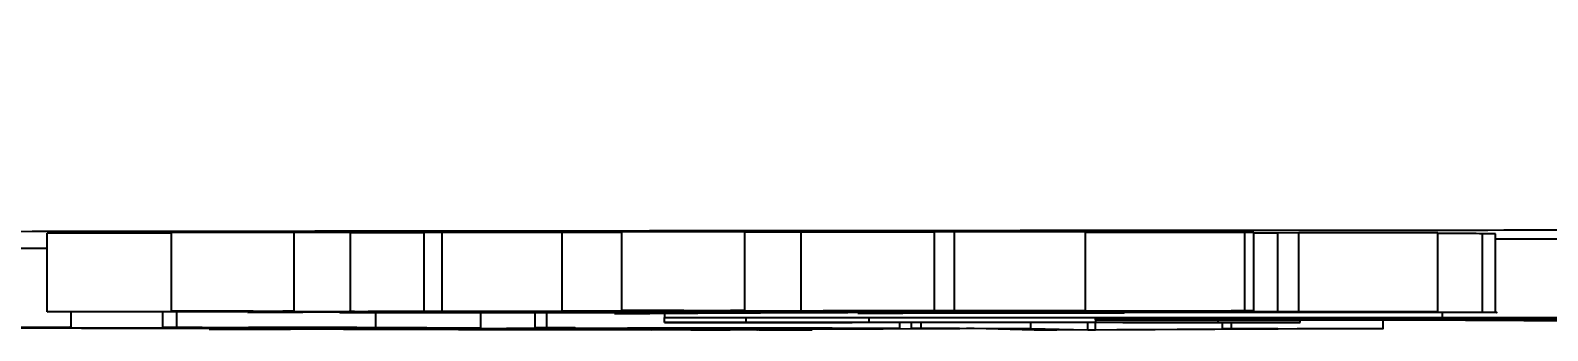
# Model space of a CAD drawing. Header units: millimetres. Extents: x 2642 to 4256, y 821 to 2003.
# Drawn here: x 3190.94 to 3210.22, y 1040.95 to 1044.77 of the extents above; entities that cross this region are included whole.
import ezdxf

# ---------------------------------------------------------------- set-up
doc = ezdxf.new("R2010")
doc.units = ezdxf.units.MM
doc.layers.add('AM_5', color=3, linetype='Continuous', lineweight=25)
doc.styles.add('SLDTEXTSTYLE1', font='txt.shx', dxfattribs={"width": 0.7, "bigfont": 'gbcbig.shx'})
doc.dimstyles.new('SLDDIMSTYLE12$0', dxfattribs={"dimtxt": 12, "dimasz": 10, "dimexe": 0, "dimexo": 0.0625, "dimgap": 0.875, "dimtad": 1, "dimdec": 1, "dimlfac": 1.8, "dimrnd": 1e-09, "dimzin": 12, "dimdsep": 46, "dimtxsty": 'SLDTEXTSTYLE1', "dimcen": 0.09, "dimdle": 8.16, "dimclrd": 3, "dimclre": 3, "dimadec": 0, "dimazin": 3, "dimtfac": 1, "dimtdec": 1, "dimtofl": 0, "dimtmove": 0, "dimatfit": 3, "dimfxl": 0, "dimfrac": 2, "dimtolj": 1, "dimlwd": 5, "dimlwe": 5, "dimarcsym": 0})

# ---------------------------------------------------------------- blocks, each defined once
blk = doc.blocks.new('*D16')
at = {"layer": 'AM_5', "color": 3, "lineweight": 5, "transparency": 16777216}
blk.add_line((3226.563, 1282.557), (3038.57, 1282.557), dxfattribs=at)
at = {"layer": 'AM_5', "color": 3, "linetype": 'Continuous', "lineweight": 5, "transparency": 16777216}
for p, q in [((3038.57, 1272.557), (3038.57, 1050.945)), ((3180.818, 1040.945), (3038.57, 1040.945))]:
    blk.add_line(p, q, dxfattribs=at)
at = {"layer": 'AM_5', "color": 3, "transparency": 16777216}
for points in [[(3036.903, 1272.557), (3040.236, 1272.557), (3038.57, 1282.557)], [(3036.903, 1050.945), (3040.236, 1050.945), (3038.57, 1040.945)]]:
    blk.add_solid(points, dxfattribs=at)
at = {"layer": 'Defpoints', "color": 0, "transparency": 16777216}
for p in [(3226.626, 1282.557), (3038.57, 1040.945), (3180.88, 1040.945)]:
    blk.add_point(p, dxfattribs=at)
at = {"layer": 'AM_5', "color": 0, "transparency": 16777216, "insert": (3031.695, 1108.227), "char_height": 12, "attachment_point": 5, "rotation": 90, "style": 'SLDTEXTSTYLE1'}
blk.add_mtext('\\A1;245', dxfattribs=at)

msp = doc.modelspace()

# ---------------------------------------------------------------- linework, layer by layer
at = {"color": 7, "linetype": 'Continuous', "lineweight": 25}
for p, q in [((3192.731, 1042.188), (3191.151, 1042.186)), ((3191.151, 1041.186), (3191.151, 1042.186)), ((3194.293, 1042.195), (3192.731, 1042.195)), ((3192.731, 1041.195), (3192.731, 1042.195)), ((3194.293, 1041.195), (3194.293, 1042.195)), ((3195.007, 1042.191), (3194.293, 1042.193)), ((3195.942, 1042.192), (3195.007, 1042.191)), ((3195.007, 1041.191), (3195.007, 1042.191)), ((3196.173, 1042.195), (3195.942, 1042.192)), ((3195.942, 1041.192), (3195.942, 1042.192)), ((3197.696, 1042.194), (3196.173, 1042.195)), ((3196.173, 1041.195), (3196.173, 1042.195)), ((3198.456, 1042.196), (3197.696, 1042.195)), ((3197.696, 1041.195), (3197.696, 1042.195)), ((3200.02, 1042.203), (3198.456, 1042.203)), ((3198.456, 1041.203), (3198.456, 1042.203)), ((3200.02, 1041.203), (3200.02, 1042.203)), ((3200.734, 1042.199), (3200.02, 1042.201)), ((3202.427, 1042.201), (3200.734, 1042.199)), ((3200.734, 1041.199), (3200.734, 1042.199)), ((3202.681, 1042.204), (3202.427, 1042.201)), ((3202.427, 1041.201), (3202.427, 1042.201)), ((3204.346, 1042.203), (3202.681, 1042.204)), ((3202.681, 1041.204), (3202.681, 1042.204)), ((3204.346, 1041.203), (3204.346, 1042.203)), ((3206.485, 1042.197), (3206.372, 1042.197)), ((3206.372, 1041.197), (3206.372, 1042.197)), ((3206.485, 1041.197), (3206.485, 1042.197)), ((3206.791, 1042.187), (3206.485, 1042.187)), ((3207.061, 1042.19), (3206.791, 1042.187)), ((3206.791, 1041.187), (3206.791, 1042.187)), ((3208.825, 1042.189), (3207.061, 1042.19)), ((3207.061, 1041.19), (3207.061, 1042.19)), ((3208.825, 1041.189), (3208.825, 1042.189)), ((3209.395, 1041.18), (3209.395, 1042.18)), ((3209.56, 1041.179), (3209.56, 1042.179)), ((3191.151, 1041.186), (3194.246, 1041.19)), ((3192.012, 1041.185), (3191.151, 1041.186)), ((3191.459, 1040.988), (3191.459, 1041.186)), ((3192.622, 1040.987), (3192.622, 1041.187)), ((3192.731, 1041.195), (3194.293, 1041.195)), ((3192.801, 1040.988), (3192.801, 1041.187)), ((3194.002, 1041.189), (3193.301, 1041.188)), ((3193.702, 1041.176), (3193.702, 1041.188)), ((3193.702, 1041.176), (3194.043, 1041.181)), ((3193.91, 1041.176), (3193.702, 1041.176)), ((3194.293, 1041.195), (3194.146, 1041.194)), ((3194.146, 1041.194), (3195.007, 1041.191)), ((3194.871, 1041.171), (3206.791, 1041.187)), ((3195.728, 1041.171), (3194.871, 1041.171)), ((3194.994, 1041.188), (3194.984, 1041.187)), ((3195.007, 1041.191), (3195.942, 1041.192)), ((3197.742, 1041.194), (3195.23, 1041.19)), ((3195.23, 1041.19), (3195.641, 1041.189)), ((3195.33, 1040.984), (3195.33, 1041.171)), ((3195.641, 1041.189), (3195.641, 1041.191)), ((3195.942, 1041.192), (3196.173, 1041.195)), ((3196.137, 1041.178), (3203.909, 1041.188)), ((3197, 1041.177), (3196.137, 1041.178)), ((3196.173, 1041.195), (3197.742, 1041.194)), ((3196.662, 1040.979), (3196.662, 1041.173)), ((3201.695, 1041.179), (3197.02, 1041.173)), ((3197.758, 1041.182), (3197.067, 1041.18)), ((3197.353, 1040.98), (3197.353, 1041.173)), ((3197.503, 1040.981), (3197.503, 1041.174)), ((3197.696, 1041.195), (3199.974, 1041.198)), ((3198.556, 1041.194), (3197.696, 1041.195)), ((3197.742, 1041.194), (3197.742, 1041.195)), ((3205.828, 1041.19), (3198.292, 1041.18)), ((3198.361, 1041.164), (3198.361, 1041.175)), ((3198.569, 1041.163), (3198.361, 1041.164)), ((3198.431, 1041.189), (3198.431, 1041.194)), ((3198.456, 1041.203), (3200.02, 1041.203)), ((3198.997, 1041.176), (3198.997, 1041.112)), ((3198.997, 1041.11), (3198.997, 1041.112)), ((3198.997, 1041.112), (3208.886, 1041.112)), ((3200.037, 1041.11), (3198.997, 1041.11)), ((3198.997, 1041.051), (3198.997, 1041.11)), ((3199.414, 1041.185), (3199.414, 1041.2)), ((3199.64, 1041.184), (3199.414, 1041.185)), ((3199.676, 1041.175), (3199.676, 1041.177)), ((3199.676, 1041.175), (3201.328, 1041.175)), ((3200.02, 1041.203), (3199.838, 1041.202)), ((3199.838, 1041.202), (3200.734, 1041.199)), ((3199.942, 1041.193), (3199.846, 1041.197)), ((3200.037, 1041.051), (3200.037, 1041.11)), ((3200.734, 1041.199), (3202.427, 1041.201)), ((3201.328, 1041.175), (3200.819, 1041.174)), ((3204.346, 1041.203), (3201.014, 1041.198)), ((3201.328, 1041.175), (3201.328, 1041.179)), ((3201.456, 1041.17), (3201.456, 1041.179)), ((3201.605, 1041.169), (3201.456, 1041.17)), ((3201.598, 1041.054), (3201.598, 1041.107)), ((3203.637, 1041.173), (3201.695, 1041.179)), ((3202.427, 1041.201), (3202.681, 1041.204)), ((3208.825, 1041.189), (3202.514, 1041.181)), ((3202.514, 1041.181), (3204.495, 1041.174)), ((3202.681, 1041.204), (3204.346, 1041.203)), ((3203.406, 1041.19), (3202.756, 1041.188)), ((3203.909, 1041.188), (3204.163, 1041.191)), ((3204.163, 1041.191), (3205.828, 1041.19)), ((3204.364, 1041.181), (3204.364, 1041.183)), ((3204.454, 1041.18), (3204.364, 1041.181)), ((3204.475, 1041.083), (3204.475, 1041.107)), ((3208.282, 1041.083), (3204.475, 1041.083)), ((3208.436, 1041.08), (3204.475, 1041.08)), ((3204.475, 1041.08), (3204.475, 1041.054)), ((3204.495, 1041.174), (3204.495, 1041.183)), ((3204.84, 1041.172), (3204.84, 1041.184)), ((3206.035, 1041.11), (3207.936, 1041.11)), ((3206.035, 1041.051), (3206.035, 1041.08)), ((3206.372, 1041.197), (3206.485, 1041.197)), ((3206.791, 1041.187), (3207.061, 1041.19)), ((3207.061, 1041.19), (3208.825, 1041.189)), ((3207.075, 1041.051), (3207.075, 1041.08)), ((3208.131, 1040.97), (3208.131, 1041.08)), ((3214.004, 1041.048), (3208.436, 1041.08)), ((3208.886, 1041.112), (3208.886, 1041.178)), ((3188.752, 1040.973), (3193.027, 1040.986)), ((3191.41, 1040.978), (3189.438, 1040.972)), ((3192.738, 1040.976), (3191.41, 1040.978)), ((3193.712, 1040.985), (3191.589, 1040.978)), ((3191.589, 1040.978), (3192.661, 1040.977)), ((3192.622, 1040.987), (3192.801, 1040.988)), ((3192.878, 1040.987), (3192.622, 1040.987)), ((3192.661, 1040.977), (3192.661, 1040.981)), ((3192.801, 1040.988), (3195.33, 1040.984)), ((3193.209, 1040.964), (3193.209, 1040.983)), ((3193.209, 1040.964), (3193.358, 1040.965)), ((3197.877, 1040.959), (3193.209, 1040.964)), ((3193.358, 1040.965), (3193.358, 1040.984)), ((3193.358, 1040.965), (3193.633, 1040.965)), ((3194.244, 1040.965), (3197.796, 1040.979)), ((3194.936, 1040.984), (3194.336, 1040.985)), ((3196.839, 1040.971), (3194.976, 1040.964)), ((3195.188, 1040.963), (3195.188, 1040.965)), ((3195.188, 1040.963), (3196.378, 1040.961)), ((3195.485, 1040.978), (3195.928, 1040.98)), ((3196.378, 1040.961), (3196.378, 1040.97)), ((3198.164, 1040.97), (3196.839, 1040.971)), ((3198.528, 1040.978), (3196.989, 1040.972)), ((3196.989, 1040.972), (3198.314, 1040.97)), ((3197.353, 1040.98), (3197.503, 1040.981)), ((3197.582, 1040.98), (3197.353, 1040.98)), ((3197.503, 1040.981), (3201.988, 1040.976)), ((3197.796, 1040.979), (3197.86, 1040.979)), ((3199.347, 1040.962), (3197.877, 1040.959)), ((3198.314, 1040.97), (3198.314, 1040.977)), ((3198.364, 1040.966), (3198.465, 1040.967)), ((3198.638, 1040.966), (3198.364, 1040.966)), ((3200.104, 1040.972), (3198.638, 1040.966)), ((3198.831, 1040.958), (3198.831, 1040.961)), ((3198.831, 1040.958), (3198.948, 1040.959)), ((3200.757, 1040.956), (3198.831, 1040.958)), ((3198.948, 1040.959), (3198.948, 1040.961)), ((3198.948, 1040.959), (3199.333, 1040.958)), ((3198.997, 1041.048), (3198.997, 1041.051)), ((3198.997, 1041.051), (3200.037, 1041.051)), ((3207.075, 1041.048), (3198.997, 1041.048)), ((3200.418, 1040.977), (3199.137, 1040.978)), ((3199.168, 1040.963), (3199.168, 1040.968)), ((3199.168, 1040.963), (3199.347, 1040.962)), ((3199.333, 1040.958), (3199.333, 1040.962)), ((3199.347, 1040.962), (3199.347, 1040.969)), ((3199.68, 1040.971), (3199.68, 1040.978)), ((3199.68, 1040.971), (3199.83, 1040.972)), ((3199.83, 1040.972), (3199.83, 1040.978)), ((3199.83, 1040.972), (3200.104, 1040.972)), ((3199.923, 1040.959), (3202.705, 1040.973)), ((3199.923, 1040.959), (3199.923, 1040.971)), ((3200.104, 1040.972), (3200.104, 1040.977)), ((3202.837, 1040.972), (3200.212, 1040.958)), ((3200.489, 1040.957), (3200.489, 1040.96)), ((3200.489, 1040.957), (3200.874, 1040.957)), ((3200.874, 1040.957), (3200.757, 1040.956)), ((3200.874, 1040.957), (3200.874, 1040.962)), ((3201.645, 1040.972), (3201.366, 1040.972)), ((3201.988, 1040.976), (3201.645, 1040.972)), ((3201.988, 1040.976), (3201.988, 1041.048)), ((3202.138, 1040.975), (3202.138, 1041.048)), ((3202.138, 1040.975), (3202.256, 1040.976)), ((3202.427, 1040.975), (3202.138, 1040.975)), ((3202.256, 1041.048), (3202.256, 1040.976)), ((3202.256, 1040.976), (3203.652, 1040.974)), ((3202.705, 1040.973), (3202.749, 1040.974)), ((3202.934, 1040.972), (3202.837, 1040.972)), ((3203.695, 1040.954), (3202.934, 1040.972)), ((3203.652, 1040.974), (3203.652, 1041.048)), ((3203.652, 1040.974), (3204.377, 1040.958)), ((3203.984, 1040.954), (3203.695, 1040.954)), ((3207.039, 1040.97), (3203.984, 1040.954)), ((3204.377, 1040.958), (3204.377, 1041.048)), ((3204.377, 1040.958), (3204.473, 1040.958)), ((3204.473, 1040.958), (3204.473, 1041.048)), ((3204.473, 1040.958), (3206.75, 1040.97)), ((3206.035, 1041.051), (3207.075, 1041.051)), ((3206.087, 1040.971), (3206.087, 1041.048)), ((3206.087, 1040.971), (3206.205, 1040.972)), ((3206.473, 1040.971), (3206.087, 1040.971)), ((3206.205, 1040.972), (3206.205, 1041.048)), ((3206.205, 1040.972), (3208.131, 1040.97)), ((3206.75, 1040.97), (3206.795, 1040.97)), ((3207.075, 1041.051), (3207.075, 1041.048)), ((3208.014, 1040.97), (3207.628, 1040.97)), ((3208.131, 1040.97), (3208.014, 1040.97))]:
    msp.add_line(p, q, dxfattribs=at)
for points, knots in [([(3158.344, 1042.088), (3158.392, 1042.091), (3158.498, 1042.099), (3159.368, 1042.112), (3160.849, 1042.126), (3163.024, 1042.139), (3165.855, 1042.153), (3169.369, 1042.165), (3173.523, 1042.178), (3178.266, 1042.189), (3183.528, 1042.199), (3189.219, 1042.208), (3195.242, 1042.215), (3201.465, 1042.221), (3207.831, 1042.226), (3214.183, 1042.229), (3220.522, 1042.231), (3226.789, 1042.232), (3233.057, 1042.231), (3239.395, 1042.229), (3245.748, 1042.226), (3252.114, 1042.221), (3258.337, 1042.215), (3264.36, 1042.208), (3270.051, 1042.199), (3275.313, 1042.189), (3280.056, 1042.178), (3284.21, 1042.165), (3287.724, 1042.153), (3290.555, 1042.139), (3292.73, 1042.126), (3294.211, 1042.112), (3295.083, 1042.099), (3295.189, 1042.091), (3295.237, 1042.088)], [0, 0, 0, 0, 0.023828, 0.053273, 0.084485, 0.115699, 0.147957, 0.180726, 0.213842, 0.247136, 0.28043, 0.313546, 0.346314, 0.378573, 0.409785, 0.440999, 0.470442, 0.499888, 0.529332, 0.558778, 0.58999, 0.621203, 0.653462, 0.68623, 0.719347, 0.752641, 0.785934, 0.819051, 0.851819, 0.884078, 0.915289, 0.946503, 0.975948, 1, 1, 1, 1]), ([(3206.372, 1042.197), (3205.703, 1042.197), (3205.025, 1042.196), (3204.355, 1042.196), (3204.346, 1042.196)], [0, 0, 0, 0, 0.986687, 1, 1, 1, 1]), ([(3209.395, 1042.18), (3209.284, 1042.18), (3209.125, 1042.181), (3208.894, 1042.181), (3208.825, 1042.181)], [0, 0, 0, 0, 0.700719, 1, 1, 1, 1]), ([(3209.558, 1042.179), (3209.546, 1042.179), (3209.519, 1042.18), (3209.439, 1042.18), (3209.395, 1042.18)], [0, 0, 0, 0, 0.457866, 1, 1, 1, 1]), ([(3210.856, 1042.112), (3210.749, 1042.112), (3210.329, 1042.112), (3209.888, 1042.112), (3209.56, 1042.112)], [0, 0, 0, 0, 0.254888, 1, 1, 1, 1]), ([(3191.151, 1041.991), (3191.136, 1041.991), (3191.04, 1041.991), (3190.814, 1041.992), (3190.623, 1041.992)], [0, 0, 0, 0, 0.156668, 1, 1, 1, 1]), ([(3193.301, 1041.188), (3193.163, 1041.187), (3192.886, 1041.187), (3192.446, 1041.186), (3192.17, 1041.186), (3192.012, 1041.185)], [0, 0, 0, 0, 0.297582, 0.595326, 1, 1, 1, 1]), ([(3194.246, 1041.19), (3194.065, 1041.191), (3193.729, 1041.192), (3193.222, 1041.193), (3192.895, 1041.194), (3192.731, 1041.195)], [0, 0, 0, 0, 0.369183, 0.684555, 1, 1, 1, 1]), ([(3194.883, 1041.183), (3194.789, 1041.182), (3194.599, 1041.18), (3194.141, 1041.177), (3193.91, 1041.176)], [0, 0, 0, 0, 0.493905, 1, 1, 1, 1]), ([(3194.128, 1041.184), (3194.13, 1041.184), (3194.164, 1041.186), (3194.081, 1041.187), (3194.002, 1041.189)], [0, 0, 0, 0, 0.05128, 1, 1, 1, 1]), ([(3197.067, 1041.18), (3196.901, 1041.181), (3196.569, 1041.182), (3195.87, 1041.185), (3195.343, 1041.186), (3194.994, 1041.188)], [0, 0, 0, 0, 0.25307, 0.506097, 1, 1, 1, 1]), ([(3195.641, 1041.189), (3195.95, 1041.189), (3196.579, 1041.189), (3197.374, 1041.19), (3197.933, 1041.189), (3198.245, 1041.189), (3198.37, 1041.189), (3198.431, 1041.189)], [0, 0, 0, 0, 0.325958, 0.662347, 0.799326, 0.902609, 1, 1, 1, 1]), ([(3197.02, 1041.173), (3196.882, 1041.173), (3196.605, 1041.172), (3196.162, 1041.172), (3195.887, 1041.171), (3195.728, 1041.171)], [0, 0, 0, 0, 0.297206, 0.594593, 1, 1, 1, 1]), ([(3197.855, 1041.187), (3197.631, 1041.187), (3197.203, 1041.188), (3196.496, 1041.188), (3196.027, 1041.188), (3195.79, 1041.188)], [0, 0, 0, 0, 0.350612, 0.672174, 1, 1, 1, 1]), ([(3195.79, 1041.188), (3195.971, 1041.188), (3196.333, 1041.187), (3196.984, 1041.185), (3197.466, 1041.183), (3197.758, 1041.182)], [0, 0, 0, 0, 0.282431, 0.564866, 1, 1, 1, 1]), ([(3198.292, 1041.18), (3198.153, 1041.179), (3197.876, 1041.179), (3197.434, 1041.178), (3197.159, 1041.178), (3197, 1041.177)], [0, 0, 0, 0, 0.297214, 0.594601, 1, 1, 1, 1]), ([(3198.544, 1041.186), (3198.524, 1041.186), (3198.484, 1041.186), (3198.389, 1041.186), (3198.241, 1041.186), (3198.054, 1041.187), (3197.922, 1041.187), (3197.855, 1041.187)], [0, 0, 0, 0, 0.082107, 0.164925, 0.356677, 0.675002, 1, 1, 1, 1]), ([(3198.361, 1041.164), (3198.606, 1041.165), (3199.077, 1041.167), (3199.534, 1041.171), (3199.629, 1041.174), (3199.676, 1041.175)], [0, 0, 0, 0, 0.35008, 0.672322, 1, 1, 1, 1]), ([(3198.431, 1041.189), (3198.498, 1041.188), (3198.607, 1041.188), (3198.614, 1041.187), (3198.591, 1041.187), (3198.588, 1041.187), (3198.556, 1041.186), (3198.544, 1041.186)], [0, 0, 0, 0, 0.414992, 0.667292, 0.851809, 0.943552, 1, 1, 1, 1]), ([(3199.974, 1041.198), (3199.792, 1041.198), (3199.454, 1041.2), (3198.943, 1041.201), (3198.618, 1041.202), (3198.456, 1041.203)], [0, 0, 0, 0, 0.369297, 0.684635, 1, 1, 1, 1]), ([(3199.846, 1041.197), (3199.707, 1041.196), (3199.43, 1041.196), (3198.989, 1041.195), (3198.714, 1041.195), (3198.556, 1041.194)], [0, 0, 0, 0, 0.297538, 0.595282, 1, 1, 1, 1]), ([(3200.819, 1041.174), (3200.597, 1041.172), (3200.183, 1041.17), (3199.448, 1041.166), (3198.863, 1041.164), (3198.569, 1041.163)], [0, 0, 0, 0, 0.365437, 0.681548, 1, 1, 1, 1]), ([(3199.414, 1041.185), (3199.571, 1041.186), (3199.871, 1041.189), (3199.928, 1041.191), (3199.955, 1041.193)], [0, 0, 0, 0, 0.523773, 1, 1, 1, 1]), ([(3200.796, 1041.195), (3200.756, 1041.194), (3200.683, 1041.191), (3200.274, 1041.188), (3199.853, 1041.185), (3199.64, 1041.184)], [0, 0, 0, 0, 0.386257, 0.690164, 1, 1, 1, 1]), ([(3201.598, 1041.107), (3201.588, 1041.107), (3201.573, 1041.108), (3201.375, 1041.109), (3201.114, 1041.109), (3200.66, 1041.11), (3200.292, 1041.11), (3200.037, 1041.11)], [0, 0, 0, 0, 0.250411, 0.398556, 0.54744, 0.686236, 1, 1, 1, 1]), ([(3202.756, 1041.188), (3202.585, 1041.189), (3202.245, 1041.19), (3201.597, 1041.192), (3201.108, 1041.194), (3200.796, 1041.195)], [0, 0, 0, 0, 0.266774, 0.533551, 1, 1, 1, 1]), ([(3201.014, 1041.198), (3201.639, 1041.198), (3202.891, 1041.197), (3204.76, 1041.196), (3205.894, 1041.197), (3206.372, 1041.197)], [0, 0, 0, 0, 0.365081, 0.731832, 1, 1, 1, 1]), ([(3205.905, 1041.194), (3205.239, 1041.194), (3204.095, 1041.194), (3202.53, 1041.196), (3201.686, 1041.197), (3201.258, 1041.197)], [0, 0, 0, 0, 0.407022, 0.699492, 1, 1, 1, 1]), ([(3201.258, 1041.197), (3201.438, 1041.197), (3201.796, 1041.195), (3202.501, 1041.193), (3203.048, 1041.191), (3203.406, 1041.19)], [0, 0, 0, 0, 0.257454, 0.514908, 1, 1, 1, 1]), ([(3201.456, 1041.17), (3201.76, 1041.17), (3202.307, 1041.171), (3202.933, 1041.171), (3203.302, 1041.172), (3203.476, 1041.172), (3203.591, 1041.172), (3203.667, 1041.172), (3203.699, 1041.172), (3203.704, 1041.173), (3203.672, 1041.173), (3203.644, 1041.173), (3203.637, 1041.173)], [0, 0, 0, 0, 0.35041, 0.630866, 0.725925, 0.790521, 0.841305, 0.86957, 0.898179, 0.941209, 0.984756, 1, 1, 1, 1]), ([(3204.179, 1041.169), (3203.972, 1041.169), (3203.552, 1041.17), (3202.645, 1041.17), (3202.008, 1041.169), (3201.605, 1041.169)], [0, 0, 0, 0, 0.263652, 0.534652, 1, 1, 1, 1]), ([(3204.495, 1041.174), (3204.609, 1041.173), (3204.79, 1041.173), (3204.869, 1041.172), (3204.701, 1041.17), (3204.399, 1041.17), (3204.179, 1041.169)], [0, 0, 0, 0, 0.268227, 0.423788, 0.580622, 1, 1, 1, 1]), ([(3204.364, 1041.181), (3205.025, 1041.181), (3206.023, 1041.181), (3207.355, 1041.182), (3208.252, 1041.182), (3208.924, 1041.181), (3209.257, 1041.18), (3209.376, 1041.18), (3209.395, 1041.18)], [0, 0, 0, 0, 0.381103, 0.574669, 0.765651, 0.888057, 0.981539, 1, 1, 1, 1]), ([(3208.92, 1041.178), (3208.288, 1041.179), (3207.25, 1041.18), (3205.742, 1041.18), (3204.884, 1041.18), (3204.454, 1041.18)], [0, 0, 0, 0, 0.437716, 0.717507, 1, 1, 1, 1]), ([(3204.475, 1041.107), (3204.484, 1041.107), (3204.502, 1041.108), (3204.696, 1041.109), (3205.021, 1041.109), (3205.483, 1041.11), (3205.848, 1041.11), (3206.035, 1041.11)], [0, 0, 0, 0, 0.212555, 0.375218, 0.538546, 0.763737, 1, 1, 1, 1]), ([(3206.485, 1041.197), (3206.327, 1041.196), (3206.061, 1041.196), (3205.89, 1041.195), (3205.9, 1041.194), (3205.905, 1041.194)], [0, 0, 0, 0, 0.431037, 0.72606, 1, 1, 1, 1]), ([(3207.936, 1041.11), (3208.605, 1041.11), (3209.95, 1041.11), (3211.759, 1041.108), (3213.079, 1041.106), (3214.002, 1041.102), (3214.309, 1041.099), (3214.332, 1041.097), (3214.338, 1041.096)], [0, 0, 0, 0, 0.196061, 0.394111, 0.547436, 0.700125, 0.928087, 1, 1, 1, 1]), ([(3214.338, 1041.096), (3214.307, 1041.095), (3214.246, 1041.092), (3213.563, 1041.088), (3212.216, 1041.085), (3210.531, 1041.083), (3209.183, 1041.083), (3208.405, 1041.083), (3208.282, 1041.083)], [0, 0, 0, 0, 0.200351, 0.402646, 0.59747, 0.766762, 0.96323, 1, 1, 1, 1]), ([(3208.886, 1041.112), (3209.554, 1041.112), (3210.789, 1041.112), (3212.557, 1041.111), (3214.22, 1041.11), (3215.739, 1041.107), (3216.884, 1041.103), (3217.192, 1041.1), (3217.211, 1041.098), (3217.214, 1041.097)], [0, 0, 0, 0, 0.160365, 0.296332, 0.431737, 0.589347, 0.747826, 0.949128, 1, 1, 1, 1]), ([(3209.496, 1041.178), (3209.462, 1041.178), (3209.372, 1041.178), (3209.226, 1041.178), (3209.069, 1041.178), (3208.97, 1041.178), (3208.92, 1041.178)], [0, 0, 0, 0, 0.1702702, 0.4642597, 0.7315085, 1, 1, 1, 1]), ([(3209.395, 1041.18), (3209.447, 1041.18), (3209.552, 1041.179), (3209.59, 1041.179), (3209.561, 1041.178), (3209.518, 1041.178), (3209.496, 1041.178)], [0, 0, 0, 0, 0.391814, 0.807915, 0.901195, 1, 1, 1, 1]), ([(3191.402, 1040.987), (3191.243, 1040.985), (3190.949, 1040.983), (3190.282, 1040.981), (3189.976, 1040.981)], [0, 0, 0, 0, 0.541529, 1, 1, 1, 1]), ([(3190.623, 1040.992), (3190.822, 1040.991), (3191.223, 1040.991), (3191.476, 1040.989), (3191.435, 1040.988), (3191.419, 1040.988)], [0, 0, 0, 0, 0.3813, 0.766294, 1, 1, 1, 1]), ([(3192.661, 1040.977), (3192.92, 1040.976), (3193.361, 1040.976), (3194.028, 1040.976), (3194.576, 1040.976), (3195.072, 1040.977), (3195.337, 1040.977), (3195.485, 1040.978)], [0, 0, 0, 0, 0.269335, 0.456647, 0.599702, 0.778351, 1, 1, 1, 1]), ([(3196.245, 1040.977), (3196.03, 1040.976), (3195.668, 1040.975), (3194.929, 1040.975), (3194.205, 1040.974), (3193.438, 1040.975), (3192.974, 1040.975), (3192.738, 1040.976)], [0, 0, 0, 0, 0.253557, 0.424716, 0.595645, 0.794239, 1, 1, 1, 1]), ([(3193.027, 1040.986), (3193.058, 1040.986), (3193.107, 1040.986), (3193.13, 1040.986), (3193.109, 1040.986), (3193.025, 1040.987), (3192.935, 1040.987), (3192.878, 1040.987)], [0, 0, 0, 0, 0.242147, 0.388856, 0.536837, 0.710317, 1, 1, 1, 1]), ([(3193.633, 1040.965), (3193.71, 1040.965), (3193.82, 1040.964), (3193.981, 1040.964), (3194.09, 1040.965), (3194.18, 1040.965), (3194.223, 1040.965), (3194.244, 1040.965)], [0, 0, 0, 0, 0.350066, 0.499422, 0.650662, 0.830252, 1, 1, 1, 1]), ([(3194.336, 1040.985), (3194.267, 1040.985), (3194.159, 1040.985), (3193.99, 1040.985), (3193.866, 1040.985), (3193.776, 1040.985), (3193.732, 1040.985), (3193.712, 1040.985)], [0, 0, 0, 0, 0.336259, 0.518412, 0.701425, 0.865829, 1, 1, 1, 1]), ([(3194.976, 1040.964), (3194.953, 1040.964), (3194.913, 1040.964), (3194.916, 1040.964), (3194.958, 1040.963), (3195.05, 1040.963), (3195.136, 1040.963), (3195.188, 1040.963)], [0, 0, 0, 0, 0.233621, 0.399553, 0.564983, 0.740199, 1, 1, 1, 1]), ([(3195.964, 1040.98), (3195.971, 1040.981), (3195.999, 1040.981), (3195.862, 1040.982), (3195.503, 1040.983), (3195.138, 1040.984), (3194.936, 1040.984)], [0, 0, 0, 0, 0.067979, 0.316164, 0.620975, 1, 1, 1, 1]), ([(3195.33, 1040.984), (3195.651, 1040.984), (3196.176, 1040.983), (3196.605, 1040.981), (3196.707, 1040.979), (3196.55, 1040.978), (3196.332, 1040.977), (3196.245, 1040.977)], [0, 0, 0, 0, 0.303232, 0.495993, 0.689194, 0.877678, 1, 1, 1, 1]), ([(3196.378, 1040.961), (3196.662, 1040.961), (3197.146, 1040.961), (3197.947, 1040.961), (3198.606, 1040.962), (3198.987, 1040.962), (3199.168, 1040.963)], [0, 0, 0, 0, 0.296463, 0.506276, 0.766316, 1, 1, 1, 1]), ([(3197.863, 1040.979), (3197.864, 1040.98), (3197.866, 1040.98), (3197.835, 1040.98), (3197.742, 1040.98), (3197.644, 1040.98), (3197.582, 1040.98)], [0, 0, 0, 0, 0.034336, 0.266425, 0.542953, 1, 1, 1, 1]), ([(3198.465, 1040.967), (3198.566, 1040.967), (3198.706, 1040.968), (3198.686, 1040.969), (3198.566, 1040.969), (3198.373, 1040.97), (3198.225, 1040.97), (3198.164, 1040.97)], [0, 0, 0, 0, 0.4002553, 0.5540467, 0.7092134, 0.880119, 1, 1, 1, 1]), ([(3198.314, 1040.97), (3198.448, 1040.97), (3198.655, 1040.97), (3198.971, 1040.97), (3199.228, 1040.97), (3199.485, 1040.971), (3199.609, 1040.971), (3199.68, 1040.971)], [0, 0, 0, 0, 0.265228, 0.413113, 0.562281, 0.751044, 1, 1, 1, 1]), ([(3199.137, 1040.978), (3199.073, 1040.978), (3198.967, 1040.979), (3198.812, 1040.979), (3198.696, 1040.979), (3198.599, 1040.978), (3198.554, 1040.978), (3198.528, 1040.978)], [0, 0, 0, 0, 0.2946797, 0.4891513, 0.6427246, 0.79668, 1, 1, 1, 1]), ([(3199.333, 1040.958), (3199.424, 1040.958), (3199.548, 1040.958), (3199.716, 1040.958), (3199.821, 1040.958), (3199.885, 1040.959), (3199.915, 1040.959), (3199.923, 1040.959)], [0, 0, 0, 0, 0.388994, 0.538184, 0.687796, 0.914813, 1, 1, 1, 1]), ([(3200.037, 1041.051), (3200.335, 1041.051), (3200.752, 1041.051), (3201.224, 1041.051), (3201.468, 1041.052), (3201.586, 1041.053), (3201.594, 1041.054), (3201.598, 1041.054)], [0, 0, 0, 0, 0.364031, 0.510061, 0.655864, 0.843841, 1, 1, 1, 1]), ([(3200.212, 1040.958), (3200.188, 1040.958), (3200.16, 1040.958), (3200.178, 1040.958), (3200.181, 1040.958)], [0, 0, 0, 0, 0.839131, 1, 1, 1, 1]), ([(3200.196, 1040.958), (3200.213, 1040.958), (3200.257, 1040.958), (3200.363, 1040.957), (3200.452, 1040.957), (3200.489, 1040.957)], [0, 0, 0, 0, 0.2705737, 0.6892242, 1, 1, 1, 1]), ([(3201.366, 1040.972), (3201.359, 1040.973), (3201.344, 1040.974), (3201.122, 1040.976), (3200.746, 1040.976), (3200.5, 1040.977), (3200.418, 1040.977)], [0, 0, 0, 0, 0.333446, 0.670522, 0.890051, 1, 1, 1, 1]), ([(3202.745, 1040.974), (3202.744, 1040.974), (3202.742, 1040.974), (3202.702, 1040.974), (3202.6, 1040.974), (3202.499, 1040.975), (3202.427, 1040.975)], [0, 0, 0, 0, 0.094648, 0.307424, 0.510271, 1, 1, 1, 1]), ([(3204.475, 1041.054), (3204.485, 1041.053), (3204.504, 1041.053), (3204.71, 1041.052), (3205.057, 1041.051), (3205.522, 1041.051), (3205.879, 1041.051), (3206.035, 1041.051)], [0, 0, 0, 0, 0.21541, 0.378382, 0.541893, 0.800389, 1, 1, 1, 1]), ([(3206.79, 1040.97), (3206.789, 1040.97), (3206.788, 1040.971), (3206.747, 1040.971), (3206.645, 1040.971), (3206.544, 1040.971), (3206.473, 1040.971)], [0, 0, 0, 0, 0.094648, 0.307424, 0.510271, 1, 1, 1, 1]), ([(3207.628, 1040.97), (3207.562, 1040.97), (3207.451, 1040.97), (3207.297, 1040.97), (3207.187, 1040.97), (3207.097, 1040.97), (3207.06, 1040.97), (3207.039, 1040.97)], [0, 0, 0, 0, 0.292493, 0.488495, 0.642099, 0.795375, 1, 1, 1, 1])]:
    msp.add_open_spline(points, degree=3, knots=knots, dxfattribs=at)

# ---------------------------------------------------------------- dimensions: what is measured, and where the dimension line sits
at = {"layer": 'AM_5'}
dim = msp.add_linear_dim(base=(3038.57, 1040.945), p1=(3226.626, 1282.557), p2=(3180.88, 1040.945), angle=90, text='245', dimstyle='SLDDIMSTYLE12$0', override={"dimlfac": 1}, dxfattribs=at)
dim.commit()
dim.dimension.update_dxf_attribs({"geometry": '*D16', "text_midpoint": (3038.57, 1108.227), "dimtype": 160})

doc.saveas('drawing.dxf')
